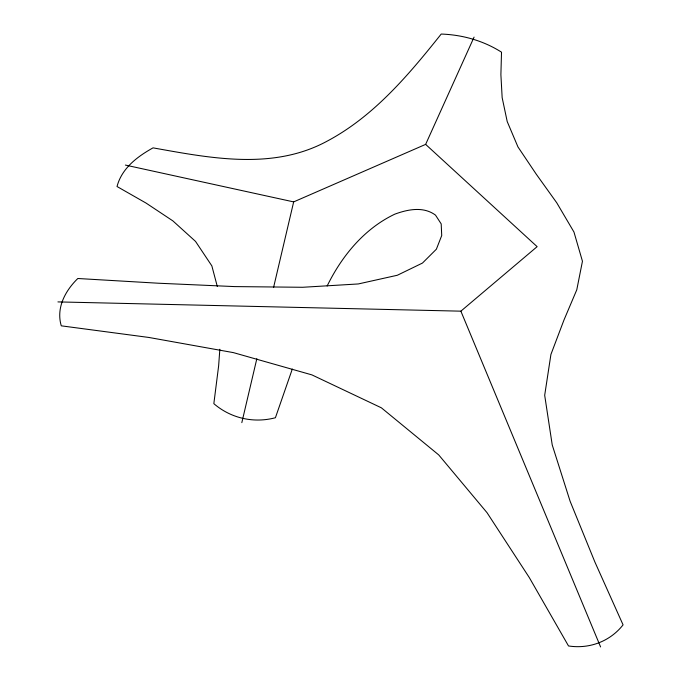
<?xml version="1.0" encoding="UTF-8"?>
<svg xmlns="http://www.w3.org/2000/svg" width="681" height="681" viewBox="0 0 681 681"><rect width="100%" height="100%" fill="white"/><g stroke="black" fill="none" stroke-linecap="round" stroke-linejoin="round"><path stroke-width="1.02" d="M219.844 349.251L218.627 365.901L213.843 403.663C230.876 418.33 253.707 423.488 275.413 417.734L292.311 369.042M241.823 422.646L256.839 358.691M273.558 287.518L293.664 201.899L425.634 144.381L474.078 37.114M327.144 286.003C341.785 256.056 364.25 228.654 394.827 214.149C407.868 209.356 423.446 206.198 435.508 215.128L441.194 223.896L441.722 235.532L436.376 249.203L422.467 263.062L397.329 275.26L358.291 283.951L302.67 287.28L234.63 286.59L158.298 283.219L77.813 278.503C65.223 290.804 55.936 307.897 61.273 325.833L148.85 337.453L233.404 352.622L311.915 374.89L381.369 407.808L438.726 454.917L487.026 512.682L529.282 577.539L568.516 645.954C589.295 649.189 610.006 641.485 623.072 624.877L594.862 561.953L570.108 501.242L552.231 444.948L544.689 395.286L550.92 354.452L563.945 320.087L576.781 289.808L582.451 261.249L573.964 232.034L556.76 202.81L536.279 174.225L517.952 146.917L507.209 121.55L502.152 97.621L500.893 74.663L501.522 52.182C483.45 40.69 462.552 34.816 441.211 34.05C408.762 74.723 374.269 115.923 327.663 140.873C273.345 170.625 210.752 158.162 153.046 147.862C137.349 156.587 121.788 168.258 117.03 186.517L146.015 203.049L172.889 220.899L195.532 241.406L211.859 265.896L217.29 286.446M57.928 301.904L460.875 311.166L537.13 246.658L425.634 144.381M125.381 165.074L293.664 201.899M460.875 311.166L600.591 646.95"/></g></svg>
